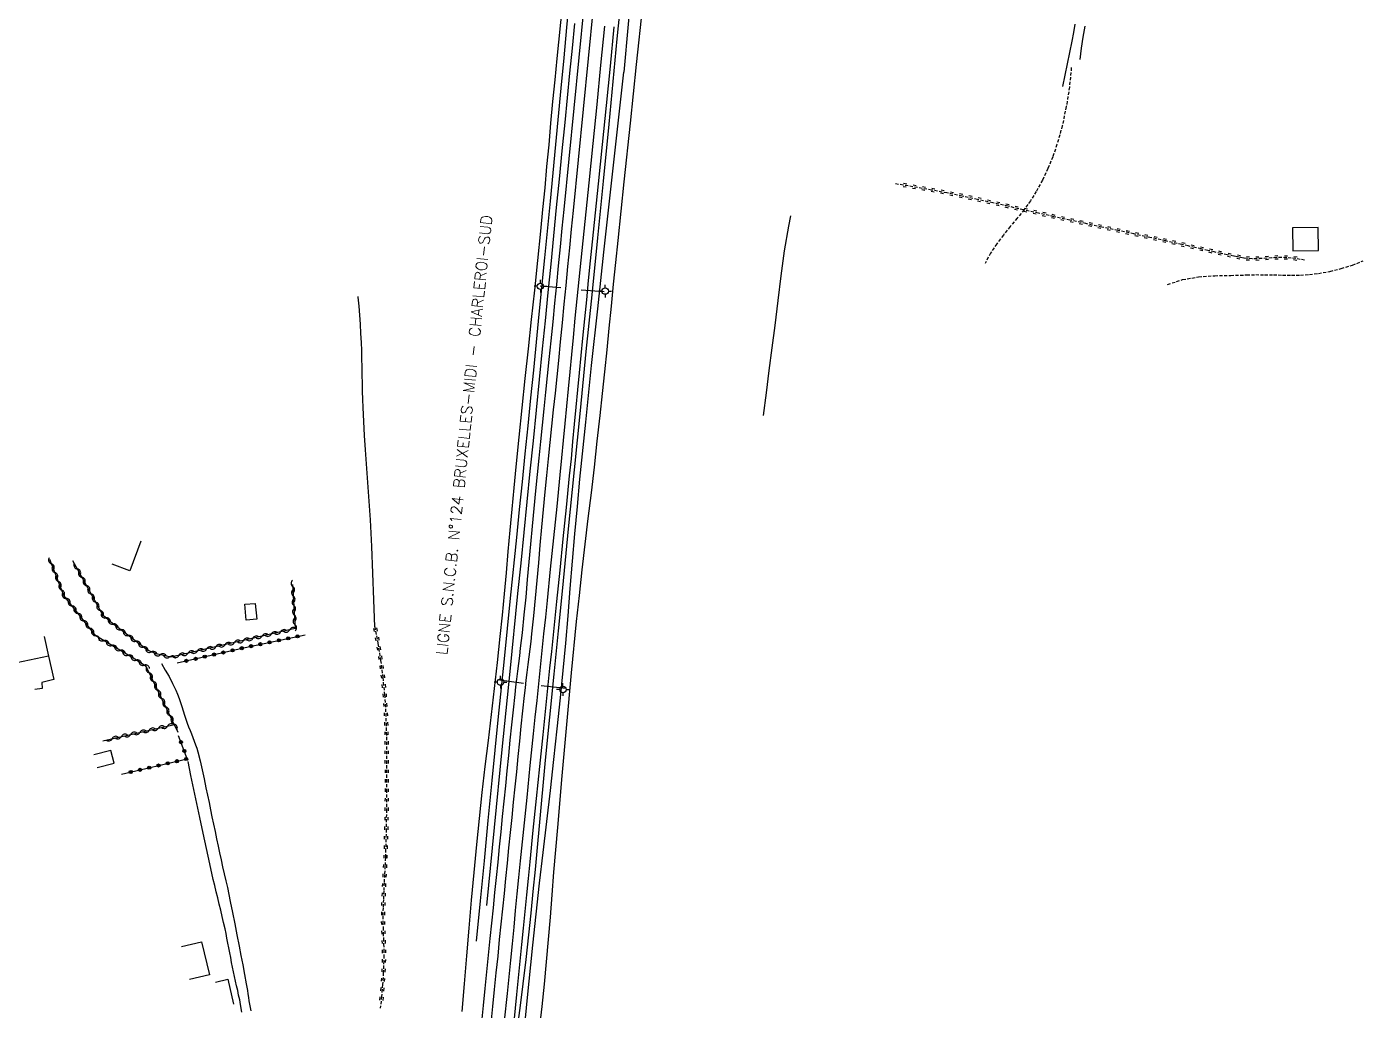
# Model space of a CAD drawing. Header units: millimetres. Extents: x 149999 to 151001, y 153000 to 154001.
# Drawn here: x 150489.5 to 150700.9, y 153336.6 to 153492.1 of the extents above; entities that cross this region are included whole.
import ezdxf
from ezdxf.enums import TextEntityAlignment as Align

# ---------------------------------------------------------------- set-up
doc = ezdxf.new("R2010")
doc.units = ezdxf.units.MM
doc.linetypes.add('DASHED', pattern=[0.75, 0.5, -0.25])
doc.layers.get('0').update_dxf_attribs({"linetype": 'CONTINUOUS'})
for name, color, linetype in [('W0014', 7, 'CONTINUOUS'), ('W0070', 7, 'DASHED'), ('W0071', 7, 'CONTINUOUS'), ('W0101', 7, 'CONTINUOUS'), ('W0104', 1, 'CONTINUOUS'), ('W0211', 2, 'CONTINUOUS'), ('W0214', 2, 'CONTINUOUS'), ('W0220', 5, 'DASHED'), ('W0310', 3, 'CONTINUOUS'), ('W0323', 7, 'CONTINUOUS'), ('W0610', 7, 'CONTINUOUS'), ('W0611', 7, 'CONTINUOUS'), ('W0700', 7, 'CONTINUOUS'), ('W0989', 7, 'CONTINUOUS')]:
    doc.layers.add(name, color=color, linetype=linetype)
doc.styles.get("Standard").update_dxf_attribs({"font": 'romans.shx', "width": 0.85})

# ---------------------------------------------------------------- blocks, each defined once
blk = doc.blocks.new('T610')
for p, q in [((-0.500001, 0), (-1.000002, 0)), ((0, 0.500001), (0, 1.000002)), ((0.500001, 0), (1.000002, 0)), ((0, -0.500001), (0, -1.000002))]:
    blk.add_line(p, q)
blk.add_ellipse((0, 0), major_axis=(-0.353554, 0.353554), ratio=1, start_param=3.926990817, end_param=10.2101761242)
blk = doc.blocks.new('t323o')
at = {"color": 0, "linetype": 'Continuous'}
for radius in [0.25, 0.15]:
    blk.add_circle((0, 0), radius, dxfattribs=at)
blk = doc.blocks.new('t310o')
at = {"color": 0, "linetype": 'Continuous'}
for centre, start, end in [((-0.5, 0.38), 216.8699, 323.1304), ((0.5, -0.37), 36.8699, 143.1303)]:
    blk.add_arc(centre, 0.625, start, end, dxfattribs=at)
blk = doc.blocks.new('t220o')
at = {"color": 0, "linetype": 'Continuous'}
for p, q in [((-0.25, 0.25), (0.25, 0.25)), ((-0.25, -0.25), (0.25, -0.25))]:
    blk.add_line(p, q, dxfattribs=at)

msp = doc.modelspace()

# ---------------------------------------------------------------- linework, layer by layer
at = {"layer": 'W0014'}
for points in [[(150510.76, 153391.42), (150511.39, 153390.4), (150511.98, 153389.36), (150512.53, 153388.29), (150513.04, 153387.2), (150513.31, 153386.57), (150513.56, 153385.92), (150513.79, 153385.27), (150514, 153384.61), (150514.21, 153383.95), (150514.43, 153383.29), (150514.64, 153382.64), (150514.87, 153381.99), (150515.08, 153381.42), (150515.3, 153380.85), (150515.52, 153380.29), (150515.74, 153379.72), (150515.96, 153379.16), (150516.17, 153378.59), (150516.36, 153378.02), (150516.54, 153377.44), (150516.92, 153376.03), (150517.23, 153374.61), (150517.52, 153373.18), (150517.81, 153371.76), (150518.06, 153370.61), (150518.3, 153369.46), (150518.54, 153368.31), (150518.77, 153367.16), (150519.01, 153366.01), (150519.25, 153364.87), (150519.49, 153363.72), (150519.73, 153362.57), (150519.97, 153361.47), (150520.22, 153360.38), (150520.46, 153359.28), (150520.71, 153358.19), (150520.96, 153357.09), (150521.2, 153355.99), (150521.44, 153354.9), (150521.67, 153353.8), (150522.03, 153352.04), (150522.38, 153350.28), (150522.72, 153348.52), (150523.06, 153346.75), (150523.35, 153345.26), (150523.64, 153343.77), (150523.93, 153342.27), (150524.2, 153340.77), (150524.29, 153340.24), (150524.38, 153339.71), (150524.45, 153339.17), (150524.53, 153338.64), (150524.61, 153338.1), (150524.7, 153337.57), (150524.8, 153337.04), (150524.92, 153336.51)], [(150523.5, 153336.32), (150523.29, 153337.5), (150523.15, 153338.24), (150522.99, 153338.98), (150522.84, 153339.72), (150522.67, 153340.46), (150522.51, 153341.19), (150522.35, 153341.93), (150522.19, 153342.66), (150522.03, 153343.4), (150521.88, 153344.16), (150521.73, 153344.93), (150521.58, 153345.69), (150521.44, 153346.45), (150521.29, 153347.21), (150521.14, 153347.98), (150520.99, 153348.74), (150520.83, 153349.5), (150520.61, 153350.48), (150520.38, 153351.45), (150520.15, 153352.42), (150519.91, 153353.4), (150519.67, 153354.37), (150519.43, 153355.34), (150519.2, 153356.31), (150518.97, 153357.29), (150518.42, 153359.73), (150517.88, 153362.18), (150517.35, 153364.62), (150516.83, 153367.07), (150516.37, 153369.28), (150515.91, 153371.49), (150515.45, 153373.71), (150515.01, 153375.92)]]:
    msp.add_lwpolyline(points, dxfattribs=at)
at = {"layer": 'W0070'}
for points in [[(150654.72, 153485.67), (150654.42, 153482.58), (150653.93, 153479.51), (150653.28, 153476.48), (150652.45, 153473.49), (150651.79, 153471.57), (150651.01, 153469.7), (150650.14, 153467.87), (150649.18, 153466.09), (150648.26, 153464.61), (150647.24, 153463.21), (150646.16, 153461.86), (150645.06, 153460.53), (150643.97, 153459.18), (150642.92, 153457.79), (150641.95, 153456.34), (150641.12, 153454.81), (150641.08, 153454.71)], [(150669.94, 153451.39), (150672.33, 153452.14), (150674.85, 153452.58), (150677.4, 153452.76), (150679.94, 153452.81), (150682.47, 153452.89), (150683.89, 153452.93), (150685.3, 153452.92), (150686.72, 153452.9), (150688.14, 153452.86), (150689.56, 153452.85), (150690.98, 153452.87), (150692.4, 153452.96), (150693.82, 153453.12), (150695.64, 153453.45), (150697.43, 153453.89), (150699.19, 153454.44), (150700.91, 153455.11)]]:
    msp.add_lwpolyline(points, dxfattribs=at)
at = {"layer": 'W0071'}
for points in [[(150655.3, 153492.54), (150655.05, 153491.2), (150654.79, 153489.85), (150654.44, 153488.06), (150654.08, 153486.26), (150653.72, 153484.47), (150653.35, 153482.68)], [(150656.1, 153486.97), (150656.35, 153488.73), (150656.62, 153490.49), (150656.89, 153492.24)]]:
    msp.add_lwpolyline(points, dxfattribs=at)
at = {"layer": 'W0101'}
for points in [[(150507.5, 153410.78), (150505.78, 153406.1), (150502.96, 153407.12)], [(150492.21, 153395.72), (150492.91, 153392.59), (150486.87, 153391.31)], [(150519.35, 153341.05), (150521.29, 153341.5), (150522.2, 153337.55)]]:
    msp.add_lwpolyline(points, dxfattribs=at)
at = {"layer": 'W0104'}
for points in [[(150689.76, 153456.7), (150693.85, 153456.76), (150693.79, 153460.4), (150689.7, 153460.34)], [(150524.18, 153398.29), (150523.96, 153400.81), (150525.62, 153400.95), (150525.84, 153398.44)]]:
    msp.add_lwpolyline(points, close=True, dxfattribs=at)
for points in [[(150492.91, 153392.59), (150493.77, 153388.88), (150491.85, 153388.45), (150491.88, 153387.5), (150490.77, 153387.33)], [(150500.63, 153374.98), (150503.27, 153375.67), (150502.75, 153377.67), (150500.1, 153376.97)], [(150513.96, 153346.67), (150517.13, 153347.42), (150518.36, 153342.21), (150515.19, 153341.46)]]:
    msp.add_lwpolyline(points, dxfattribs=at)
at = {"layer": 'W0211'}
for points in [[(150558.37, 153336.38), (150558.73, 153340.78), (150559.09, 153345.19), (150559.46, 153349.59), (150559.83, 153353.99), (150560.23, 153358.39), (150560.65, 153362.79), (150561.08, 153366.92), (150561.53, 153371.03), (150562.01, 153375.15), (150562.5, 153379.27), (150562.99, 153383.38), (150563.47, 153387.5), (150563.93, 153391.61), (150564.37, 153395.73), (150564.71, 153399.08), (150565.03, 153402.44), (150565.34, 153405.79), (150565.64, 153409.14), (150565.94, 153412.5), (150566.25, 153415.85), (150566.56, 153419.2), (150566.88, 153422.55), (150567.36, 153427.21), (150567.84, 153431.87), (150568.34, 153436.53), (150568.84, 153441.18), (150569.34, 153445.84), (150569.84, 153450.49), (150570.33, 153455.15), (150570.8, 153459.81), (150571.13, 153463.22), (150571.46, 153466.64), (150571.77, 153470.05), (150572.09, 153473.47), (150572.4, 153476.89), (150572.72, 153480.3), (150573.05, 153483.72), (150573.39, 153487.13), (150574.24, 153495.39)], [(150586.89, 153495.42), (150585.9, 153486.14), (150584.92, 153476.87), (150583.94, 153467.59), (150582.97, 153458.31), (150582.61, 153454.85), (150582.26, 153451.4), (150581.91, 153447.94), (150581.57, 153444.48), (150581.22, 153441.02), (150580.86, 153437.57), (150580.5, 153434.11), (150580.14, 153430.66), (150579.68, 153426.58), (150579.22, 153422.51), (150578.74, 153418.45), (150578.25, 153414.38), (150577.77, 153410.31), (150577.3, 153406.24), (150576.84, 153402.17), (150576.41, 153398.1), (150575.6, 153389.95), (150574.85, 153381.8), (150574.13, 153373.65), (150573.41, 153365.5), (150573.1, 153361.96), (150572.81, 153358.41), (150572.53, 153354.87), (150572.25, 153351.33), (150571.96, 153347.79), (150571.65, 153344.24), (150571.32, 153340.7), (150570.96, 153337.17), (150570.76, 153335.41)], [(150583.49, 153496.96), (150582.84, 153490.21), (150582.2, 153483.46), (150581.58, 153476.71)], [(150562.23, 153353.17), (150563.47, 153365.49), (150564.7, 153377.82), (150565.94, 153390.15), (150567.18, 153402.48), (150567.66, 153407.31), (150568.15, 153412.15), (150568.64, 153416.99), (150569.13, 153421.83), (150569.62, 153426.66), (150570.11, 153431.5), (150570.6, 153436.34), (150571.08, 153441.18), (150571.53, 153445.65), (150571.98, 153450.13), (150572.42, 153454.61), (150572.86, 153459.09), (150573.3, 153463.56), (150573.74, 153468.04), (150574.18, 153472.52), (150574.63, 153476.99), (150575.02, 153480.91), (150575.41, 153484.82), (150575.8, 153488.73), (150576.2, 153492.64)], [(150581.58, 153476.71), (150580.67, 153467.73), (150579.76, 153458.74), (150578.85, 153449.75), (150577.94, 153440.76), (150577.01, 153431.42), (150576.07, 153422.08), (150575.14, 153412.74), (150574.2, 153403.4), (150573.52, 153396.58), (150572.84, 153389.76), (150572.17, 153382.94), (150571.5, 153376.13), (150571.16, 153372.67), (150570.84, 153369.22), (150570.52, 153365.76), (150570.2, 153362.31), (150569.88, 153358.85), (150569.55, 153355.4), (150569.2, 153351.95), (150568.84, 153348.5), (150568.4, 153344.64), (150567.94, 153340.79), (150567.45, 153336.94), (150566.96, 153333.1)]]:
    msp.add_lwpolyline(points, dxfattribs=at)
at = {"layer": 'W0214'}
for points in [[(150602.44, 153671), (150601.4, 153660.13), (150600.35, 153649.26), (150599.3, 153638.39), (150598.22, 153627.52), (150597.57, 153621.17), (150596.92, 153614.83), (150596.25, 153608.49), (150595.58, 153602.14), (150594.91, 153595.8), (150594.24, 153589.46), (150593.58, 153583.12), (150592.92, 153576.77), (150591.35, 153561.38), (150589.8, 153545.99), (150588.26, 153530.59), (150586.76, 153515.19), (150586.03, 153507.63), (150585.32, 153500.08), (150584.63, 153492.52), (150583.95, 153484.96)], [(150560.63, 153347.54), (150561.24, 153353.88), (150561.86, 153360.23), (150562.48, 153366.58), (150563.11, 153372.93), (150564.07, 153382.54), (150565.03, 153392.15), (150566, 153401.76), (150566.98, 153411.37), (150567.42, 153415.78), (150567.87, 153420.19), (150568.32, 153424.61), (150568.77, 153429.02), (150569.22, 153433.43), (150569.67, 153437.84), (150570.11, 153442.25), (150570.55, 153446.67), (150571.43, 153455.61), (150572.3, 153464.55), (150573.15, 153473.49), (150574.01, 153482.43), (150574.47, 153487.24), (150574.92, 153492.04), (150575.37, 153496.85)], [(150567.79, 153329.28), (150568.64, 153338.09), (150569.53, 153346.9), (150570.05, 153351.8), (150570.6, 153356.68), (150571.16, 153361.57), (150571.74, 153366.46), (150572.31, 153371.34), (150572.87, 153376.23), (150573.4, 153381.12), (150573.91, 153386.01), (150574.33, 153390.33), (150574.73, 153394.66), (150575.1, 153398.98), (150575.46, 153403.31), (150575.83, 153407.64), (150576.2, 153411.96), (150576.58, 153416.29), (150576.99, 153420.61), (150577.89, 153429.58), (150578.83, 153438.55), (150579.8, 153447.51), (150580.78, 153456.47), (150581.56, 153463.6), (150582.34, 153470.72), (150583.14, 153477.84), (150583.95, 153484.96)], [(150610.32, 153462.21), (150609.98, 153460.59), (150609.31, 153456.68), (150608.78, 153452.75), (150608.31, 153448.82), (150607.82, 153444.9), (150607.35, 153441.34), (150606.88, 153437.79), (150606.42, 153434.23), (150605.97, 153430.67)], [(150544.52, 153397.26), (150544.38, 153401.49), (150544.22, 153405.71), (150544.04, 153409.93), (150543.83, 153414.16), (150543.7, 153416.38), (150543.55, 153418.59), (150543.4, 153420.81), (150543.24, 153423.03), (150543.08, 153425.25), (150542.92, 153427.47), (150542.79, 153429.69), (150542.68, 153431.91), (150542.63, 153433.19), (150542.59, 153434.48), (150542.57, 153435.77), (150542.54, 153437.06), (150542.52, 153438.34), (150542.5, 153439.63), (150542.46, 153440.92), (150542.41, 153442.21), (150542.33, 153443.64), (150542.24, 153445.08), (150542.14, 153446.52), (150542.03, 153447.95), (150541.92, 153449.39), (150541.91, 153449.48)]]:
    msp.add_lwpolyline(points, dxfattribs=at)
at = {"layer": 'W0220'}
for points in [[(150691.62, 153455.2), (150690.93, 153455.35), (150690.22, 153455.47), (150689.51, 153455.55), (150688.8, 153455.61), (150688.02, 153455.64), (150687.23, 153455.63), (150686.45, 153455.59), (150685.67, 153455.54), (150684.89, 153455.49), (150684.11, 153455.45), (150683.33, 153455.45), (150682.54, 153455.48), (150682.01, 153455.54), (150681.48, 153455.64), (150680.96, 153455.75), (150680.44, 153455.86), (150679.4, 153456.07), (150678.37, 153456.29), (150677.34, 153456.52), (150676.31, 153456.76), (150675.28, 153457), (150674.25, 153457.24), (150673.22, 153457.47), (150672.19, 153457.7), (150669.66, 153458.26), (150667.13, 153458.81), (150664.6, 153459.36), (150662.07, 153459.91), (150659.54, 153460.46), (150657.01, 153461), (150654.49, 153461.55), (150651.96, 153462.1), (150649.54, 153462.64), (150647.13, 153463.18), (150644.71, 153463.74), (150642.3, 153464.29), (150639.89, 153464.83), (150637.47, 153465.35), (150635.04, 153465.85), (150632.61, 153466.31), (150628.14, 153467.09), (150626.92, 153467.28)], [(150544.52, 153397.26), (150545.02, 153394.59), (150545.45, 153391.91), (150545.8, 153389.21), (150546.07, 153386.51), (150546.26, 153383.54), (150546.35, 153380.57), (150546.38, 153377.59), (150546.4, 153374.62), (150546.4, 153371.48), (150546.37, 153368.33), (150546.32, 153365.19), (150546.24, 153362.05), (150546.2, 153360.73), (150546.14, 153359.41), (150546.07, 153358.09), (150546, 153356.77), (150545.94, 153355.45), (150545.88, 153354.13), (150545.83, 153352.81), (150545.81, 153351.49), (150545.81, 153350.61), (150545.83, 153349.72), (150545.86, 153348.84), (150545.89, 153347.95), (150545.92, 153347.07), (150545.95, 153346.18), (150545.96, 153345.29), (150545.95, 153344.41), (150545.87, 153342.53), (150545.76, 153340.66), (150545.6, 153338.79), (150545.4, 153336.92)]]:
    msp.add_lwpolyline(points, dxfattribs=at)
at = {"layer": 'W0310'}
for points in [[(150513.44, 153380.51), (150508.36, 153390.97), (150506.54, 153392.12), (150500.39, 153395.79), (150495.35, 153402.18), (150493.12, 153407.86)], [(150531.53, 153403.95), (150531.91, 153396.96), (150512.28, 153392.45), (150509.93, 153392.95), (150508.59, 153393.53), (150502.78, 153397.96), (150501.53, 153399.02), (150496.74, 153407.69)], [(150501.52, 153379.21), (150512.85, 153381.78)]]:
    msp.add_lwpolyline(points, dxfattribs=at)
at = {"layer": 'W0323'}
for points in [[(150513.26, 153391.52), (150524, 153393.96), (150533.49, 153395.97)], [(150504.46, 153373.94), (150514.87, 153376.36), (150513.49, 153379.98)]]:
    msp.add_lwpolyline(points, dxfattribs=at)
at = {"layer": 'W0611'}
for points in [[(150570.7, 153451.14), (150573.98, 153450.88)], [(150580.82, 153450.22), (150577.2, 153450.46)], [(150568.03, 153388.27), (150564.28, 153388.78)], [(150574.75, 153387.49), (150570.86, 153387.91)]]:
    msp.add_lwpolyline(points, dxfattribs=at)
at = {"layer": 'W0700'}
for points in [[(150577.58, 153495.29), (150574.42, 153463.25), (150574.13, 153460.28), (150573.84, 153457.32), (150573.55, 153454.35), (150573.26, 153451.38), (150572.96, 153448.42), (150572.67, 153445.45), (150572.38, 153442.48), (150572.08, 153439.52), (150571.82, 153436.92), (150571.55, 153434.32), (150571.28, 153431.72), (150571.01, 153429.13), (150570.74, 153426.53), (150570.47, 153423.93), (150570.21, 153421.33), (150569.95, 153418.73), (150569.68, 153415.93), (150569.42, 153413.13), (150569.17, 153410.32), (150568.92, 153407.52), (150568.66, 153404.71), (150568.4, 153401.91), (150568.12, 153399.11), (150567.83, 153396.3), (150567.7, 153395.08), (150567.55, 153393.86), (150567.41, 153392.64), (150567.25, 153391.42), (150567.1, 153390.2), (150566.95, 153388.98), (150566.8, 153387.75), (150566.67, 153386.53), (150566.4, 153384.12), (150566.15, 153381.71), (150565.9, 153379.3), (150565.66, 153376.89), (150565.42, 153374.48), (150565.19, 153372.07), (150564.95, 153369.66), (150564.7, 153367.25), (150564.46, 153364.84), (150564.21, 153362.43), (150563.97, 153360.02), (150563.72, 153357.61), (150563.48, 153355.2), (150563.23, 153352.79), (150562.99, 153350.38), (150562.74, 153347.97), (150562.47, 153345.32), (150562.21, 153342.67), (150561.94, 153340.02), (150561.67, 153337.37), (150561.4, 153334.72)], [(150579.08, 153495.14), (150575.91, 153463.1), (150575.62, 153460.13), (150575.33, 153457.17), (150575.04, 153454.2), (150574.75, 153451.23), (150574.46, 153448.27), (150574.16, 153445.3), (150573.87, 153442.33), (150573.57, 153439.37), (150573.31, 153436.77), (150573.04, 153434.17), (150572.77, 153431.57), (150572.5, 153428.98), (150572.23, 153426.38), (150571.97, 153423.78), (150571.7, 153421.19), (150571.44, 153418.59), (150571.17, 153415.78), (150570.91, 153412.98), (150570.66, 153410.17), (150570.41, 153407.36), (150570.15, 153404.56), (150569.89, 153401.75), (150569.62, 153398.95), (150569.32, 153396.15), (150569.19, 153394.92), (150569.05, 153393.7), (150568.9, 153392.48), (150568.74, 153391.26), (150568.59, 153390.03), (150568.44, 153388.81), (150568.3, 153387.59), (150568.16, 153386.37), (150567.89, 153383.96), (150567.64, 153381.55), (150567.4, 153379.14), (150567.15, 153376.73), (150566.92, 153374.32), (150566.68, 153371.91), (150566.44, 153369.51), (150566.2, 153367.1), (150565.95, 153364.69), (150565.7, 153362.28), (150565.46, 153359.87), (150565.21, 153357.46), (150564.97, 153355.05), (150564.72, 153352.64), (150564.48, 153350.23), (150564.23, 153347.81), (150563.97, 153345.16), (150563.7, 153342.51), (150563.43, 153339.86), (150563.16, 153337.21), (150562.9, 153334.56)], [(150580.87, 153492.24), (150580.25, 153486.05), (150579.63, 153479.85), (150579, 153473.66), (150578.38, 153467.46), (150578.07, 153464.4), (150577.76, 153461.35), (150577.44, 153458.29), (150577.13, 153455.24), (150576.82, 153452.18), (150576.51, 153449.12), (150576.2, 153446.07), (150575.9, 153443.01), (150575.63, 153440.29), (150575.37, 153437.57), (150575.11, 153434.85), (150574.86, 153432.13), (150574.6, 153429.41), (150574.34, 153426.69), (150574.08, 153423.97), (150573.81, 153421.25), (150573.31, 153416.28), (150572.8, 153411.32), (150572.29, 153406.35), (150571.78, 153401.38), (150571.51, 153398.75), (150571.24, 153396.11), (150570.96, 153393.47), (150570.69, 153390.84), (150570.42, 153388.2), (150570.15, 153385.57), (150569.87, 153382.93), (150569.6, 153380.3), (150569.08, 153375.28), (150568.56, 153370.27), (150568.05, 153365.25), (150567.54, 153360.23), (150567.27, 153357.61), (150567.02, 153354.99), (150566.76, 153352.37), (150566.5, 153349.74), (150566.25, 153347.12), (150565.99, 153344.5), (150565.73, 153341.88), (150565.47, 153339.26), (150565.02, 153334.95)], [(150582.36, 153492.1), (150581.74, 153485.9), (150581.12, 153479.7), (150580.5, 153473.51), (150579.87, 153467.31), (150579.56, 153464.25), (150579.25, 153461.2), (150578.94, 153458.14), (150578.62, 153455.09), (150578.31, 153452.03), (150578, 153448.97), (150577.69, 153445.92), (150577.39, 153442.86), (150577.12, 153440.14), (150576.86, 153437.42), (150576.6, 153434.7), (150576.35, 153431.98), (150576.09, 153429.26), (150575.83, 153426.54), (150575.57, 153423.82), (150575.3, 153421.1), (150574.81, 153416.13), (150574.3, 153411.16), (150573.78, 153406.2), (150573.27, 153401.23), (150573, 153398.59), (150572.73, 153395.96), (150572.46, 153393.32), (150572.18, 153390.69), (150571.91, 153388.05), (150571.64, 153385.41), (150571.37, 153382.78), (150571.1, 153380.14), (150570.58, 153375.13), (150570.06, 153370.11), (150569.54, 153365.1), (150569.03, 153360.08), (150568.77, 153357.46), (150568.51, 153354.84), (150568.25, 153352.22), (150568, 153349.59), (150567.74, 153346.97), (150567.48, 153344.35), (150567.22, 153341.72), (150566.96, 153339.1), (150566.51, 153334.79)]]:
    msp.add_lwpolyline(points, dxfattribs=at)

# ---------------------------------------------------------------- block references
at = {"layer": 'W0220'}
for p, rotation in [((150628.4, 153467.04), 170.1436793262334), ((150629.88, 153466.78), 170.1436793262334), ((150631.36, 153466.53), 170.1436793262334), ((150632.83, 153466.27), 169.2259317344044), ((150634.31, 153465.99), 169.2259317344044), ((150635.78, 153465.7), 168.4303933472601), ((150637.25, 153465.4), 168.4303933472601), ((150638.72, 153465.08), 167.8111674974803), ((150640.18, 153464.76), 167.3682883624734), ((150641.64, 153464.43), 167.3682883624734), ((150643.11, 153464.1), 167.1268845152597), ((150644.57, 153463.77), 167.1268845152597), ((150646.03, 153463.43), 167.0870271883839), ((150647.49, 153463.1), 167.2237073549908), ((150648.96, 153462.77), 167.2237073549908), ((150650.42, 153462.44), 167.5369174528136), ((150651.89, 153462.12), 167.5369174528136), ((150653.35, 153461.8), 167.7480640250876), ((150654.82, 153461.48), 167.7775710249128), ((150656.28, 153461.16), 167.7775710249128), ((150657.75, 153460.84), 167.7914968883085), ((150659.22, 153460.53), 167.7914968883085), ((150660.68, 153460.21), 167.789841609621), ((150662.15, 153459.89), 167.7683776348419), ((150663.61, 153459.58), 167.7683776348419), ((150665.08, 153459.26), 167.7271050183691), ((150666.54, 153458.94), 167.7271050183691), ((150668.01, 153458.62), 167.6702514069412), ((150669.48, 153458.3), 167.6702514069412), ((150670.94, 153457.98), 167.5978168251133), ((150672.41, 153457.65), 167.3945283058283), ((150673.87, 153457.32), 167.1193078849359), ((150675.33, 153456.99), 166.9488798614688), ((150676.79, 153456.65), 167.0861834619977), ((150678.26, 153456.32), 167.3826447114621), ((150679.72, 153456), 168.3553926984188), ((150681.19, 153455.7), 168.1571088626505), ((150682.67, 153455.48), 177.3067184098965), ((150684.17, 153455.45), 182.5378354112952), ((150685.67, 153455.54), 183.7394661286327), ((150687.17, 153455.62), 182.8644989466724), ((150688.67, 153455.62), 178.0606076043002), ((150690.16, 153455.47), 172.8437052021095), ((150544.61, 153396.77), 280.6971809352158), ((150544.89, 153395.3), 280.6971809352158), ((150545.14, 153393.82), 279.0429966241566), ((150545.38, 153392.34), 279.0429966241566), ((150545.58, 153390.85), 277.3888101850156), ((150545.78, 153389.37), 277.3888101850156), ((150545.93, 153387.87), 275.7346216160806), ((150546.08, 153386.38), 273.7204870751994), ((150546.17, 153384.88), 273.7204870751994), ((150546.26, 153383.39), 271.7140043482765), ((150546.31, 153381.89), 271.7140043482765), ((150546.35, 153380.39), 270.5950848597022), ((150546.37, 153378.89), 270.5950848597022), ((150546.38, 153377.39), 270.3652948964015), ((150546.39, 153375.89), 270.3652948964015), ((150546.4, 153374.39), 270.0826573227661), ((150546.4, 153372.89), 270.0826573227661), ((150546.4, 153371.39), 269.4406207085991), ((150546.37, 153368.39), 269.4406207085991), ((150546.39, 153369.89), 269.4406207085991), ((150546.35, 153366.89), 268.949755789401), ((150546.32, 153365.39), 268.949755789401), ((150546.25, 153362.39), 268.6100824836833), ((150546.28, 153363.89), 268.6100824836833), ((150546.2, 153360.89), 268.1235124109544), ((150546.06, 153357.89), 266.9910623736133), ((150546.14, 153359.39), 267.1432325646698), ((150545.98, 153356.4), 267.1049419297652), ((150545.91, 153354.9), 267.484814537782), ((150545.82, 153351.9), 268.9200249468677), ((150545.85, 153353.4), 268.0898603621113), ((150545.81, 153350.4), 271.1513817355539), ((150545.86, 153348.9), 271.8872781692808), ((150545.91, 153347.4), 272.1162788352604), ((150545.95, 153345.9), 270.5688599451415), ((150545.89, 153342.9), 267.7910524176517), ((150545.94, 153344.4), 267.7910524176517), ((150545.8, 153341.41), 266.4710140132125), ((150545.69, 153339.91), 265.1509775024039), ((150545.56, 153338.42), 263.8309428876964)]:
    msp.add_blockref('t220o', p, dxfattribs=dict(at, rotation=rotation))
at = {"layer": 'W0310'}
for p, rotation in [((150493.37, 153407.22), 111.4471114787151), ((150493.92, 153405.82), 111.4471114787151), ((150497.47, 153406.38), 118.9270918638174), ((150494.47, 153404.42), 111.4471114787151), ((150498.19, 153405.07), 118.9270918638174), ((150498.92, 153403.75), 118.9270918638174), ((150531.55, 153403.59), 273.1297241860989), ((150495.01, 153403.03), 111.4471114787151), ((150495.71, 153401.72), 128.2733184973709), ((150499.64, 153402.44), 118.9270918638174), ((150531.63, 153402.09), 273.1297241860989), ((150496.64, 153400.54), 128.2733184973709), ((150497.57, 153399.36), 128.2733184973709), ((150500.37, 153401.13), 118.9270918638174), ((150501.09, 153399.81), 118.9270918638174), ((150531.71, 153400.6), 273.1297241860989), ((150498.5, 153398.18), 128.2733184973709), ((150501.98, 153398.64), 139.4328596771365), ((150503.14, 153397.68), 142.682978430768), ((150531.79, 153399.1), 273.1297241860989), ((150531.88, 153397.6), 273.1297241860989), ((150499.43, 153397.01), 128.2733184973709), ((150500.36, 153395.83), 128.2733184973709), ((150504.33, 153396.77), 142.682978430768), ((150505.53, 153395.86), 142.682978430768), ((150526.69, 153395.76), 192.9494096657569), ((150528.15, 153396.1), 192.9494096657569), ((150529.61, 153396.43), 192.9494096657569), ((150531.07, 153396.77), 192.9494096657569), ((150501.63, 153395.05), 149.1447242628), ((150502.92, 153394.28), 149.1447242628), ((150504.21, 153393.51), 149.1447242628), ((150506.72, 153394.95), 142.682978430768), ((150507.91, 153394.04), 142.682978430768), ((150509.18, 153393.27), 156.7448794512166), ((150516.46, 153393.41), 192.9494096657569), ((150517.92, 153393.74), 192.9494096657569), ((150519.38, 153394.08), 192.9494096657569), ((150520.84, 153394.41), 192.9494096657569), ((150522.3, 153394.75), 192.9494096657569), ((150523.77, 153395.09), 192.9494096657569), ((150525.23, 153395.42), 192.9494096657569), ((150505.5, 153392.74), 149.1447242628), ((150506.78, 153391.96), 147.9016865322091), ((150508.05, 153391.17), 147.9016865322091), ((150510.6, 153392.81), 167.9335157787025), ((150512.07, 153392.49), 167.9335157787025), ((150513.53, 153392.73), 192.9494096657569), ((150514.99, 153393.07), 192.9494096657569), ((150508.86, 153389.95), 115.8866353000885), ((150509.51, 153388.6), 115.8866353000885), ((150510.17, 153387.25), 115.8866353000885), ((150510.82, 153385.9), 115.8866353000885), ((150511.48, 153384.55), 115.8866353000885), ((150512.13, 153383.2), 115.8866353000885), ((150508.83, 153380.87), 12.76351206504155), ((150510.29, 153381.2), 12.76351206504155), ((150511.76, 153381.53), 12.76351206504155), ((150512.79, 153381.85), 115.8866353000885), ((150502.98, 153379.55), 12.76351206504155), ((150504.44, 153379.88), 12.76351206504155), ((150505.91, 153380.21), 12.76351206504155), ((150507.37, 153380.54), 12.76351206504155)]:
    msp.add_blockref('t310o', p, dxfattribs=dict(at, rotation=rotation))
at = {"layer": 'W0323'}
for p, rotation in [((150532.3, 153395.72), 11.93729259841444), ((150523.49, 153393.85), 12.82893350457754), ((150524.96, 153394.17), 11.93729259841444), ((150526.43, 153394.48), 11.93729259841444), ((150527.89, 153394.79), 11.93729259841444), ((150529.36, 153395.1), 11.93729259841444), ((150530.83, 153395.41), 11.93729259841444), ((150514.72, 153391.85), 12.82893350457754), ((150516.18, 153392.18), 12.82893350457754), ((150517.64, 153392.52), 12.82893350457754), ((150519.11, 153392.85), 12.82893350457754), ((150520.57, 153393.18), 12.82893350457754), ((150522.03, 153393.52), 12.82893350457754), ((150513.87, 153378.99), 110.8867106493702), ((150514.4, 153377.59), 110.8867106493702), ((150507.38, 153374.62), 13.08642388210396), ((150508.84, 153374.96), 13.08642388210396), ((150510.31, 153375.3), 13.08642388210396), ((150511.77, 153375.64), 13.08642388210396), ((150513.23, 153375.98), 13.08642388210396), ((150514.69, 153376.32), 13.08642388210396), ((150505.92, 153374.28), 13.08642388210396)]:
    msp.add_blockref('t323o', p, dxfattribs=dict(at, rotation=rotation))
at = {"layer": 'W0610'}
for p in [(150570.72, 153451.09), (150580.98, 153450.32), (150564.42, 153388.49), (150574.3, 153387.32)]:
    msp.add_blockref('T610', p, dxfattribs=at)

# ---------------------------------------------------------------- texts
at = {"layer": 'W0989'}
msp.add_text('LIGNE S.N.C.B. N°124 BRUXELLES-MIDI - CHARLEROI-SUD', height=1.75, rotation=84.128, dxfattribs=at).set_placement((150558.67, 153427.58), align=Align.MIDDLE)

doc.saveas('drawing.dxf')
